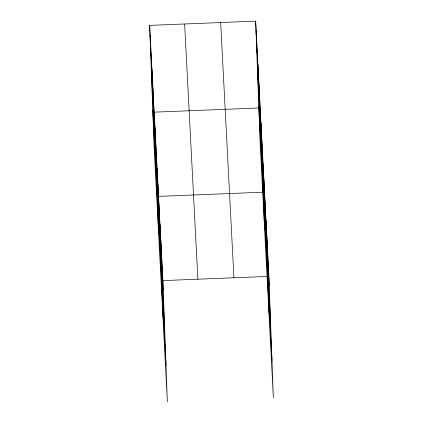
<?xml version="1.0" encoding="UTF-8"?>
<svg xmlns="http://www.w3.org/2000/svg" width="423" height="423" viewBox="0 0 423 423"><rect width="100%" height="100%" fill="white"/><g stroke="black" fill="none" stroke-linecap="round" stroke-linejoin="round"><path stroke-width="0.63" d="M149.647 25.375L162.903 280.608L167.344 401.85L154.094 146.617L149.647 25.375L255.656 21.15L268.906 276.383L273.353 397.625L260.097 142.392L255.656 21.15M258.865 107.981L154.152 112.153L158.599 233.396M262.588 192.232L158.525 196.383L162.971 317.625M162.903 280.608L266.961 276.457M256.01 30.858L269.261 286.085M257.358 67.664L270.609 322.897M258.749 105.586L272 360.819M220.674 22.546L233.924 277.779M184.629 23.984L197.879 279.212M150.006 35.083L163.257 290.315M151.355 71.889L164.605 327.122M152.745 109.811L165.996 365.044M268.177 262.345L268.531 272.052M267.447 248.306L267.801 258.014M266.717 234.268L267.077 243.976M265.988 220.23L266.347 229.938M265.263 206.191L265.618 215.899M264.534 192.153L268.98 313.395M263.804 178.115L264.158 187.823M263.074 164.082L263.429 173.784M262.345 150.043L262.704 159.746M261.615 136.005L261.974 145.713M260.891 121.967L261.245 131.675M260.161 107.928L264.608 229.171M259.41 93.467L259.764 103.17M258.659 79.001L259.013 88.708M257.908 64.539L258.263 74.247M257.158 50.078L257.512 59.78M256.407 35.611L256.761 45.319M162.173 266.569L162.527 276.277M161.443 252.531L161.798 262.239M160.714 238.493L161.068 248.201M159.984 224.46L160.338 234.162M159.254 210.421L159.614 220.124M157.8 182.345L158.154 192.053M157.07 168.306L157.425 178.014M156.341 154.268L156.695 163.976M155.611 140.23L155.965 149.938M154.881 126.191L155.241 135.899M153.401 97.692L153.761 107.4M152.65 83.231L153.01 92.938M151.899 68.764L152.259 78.472M151.148 54.303L151.508 64.01M150.398 39.841L150.757 49.544"/></g></svg>
